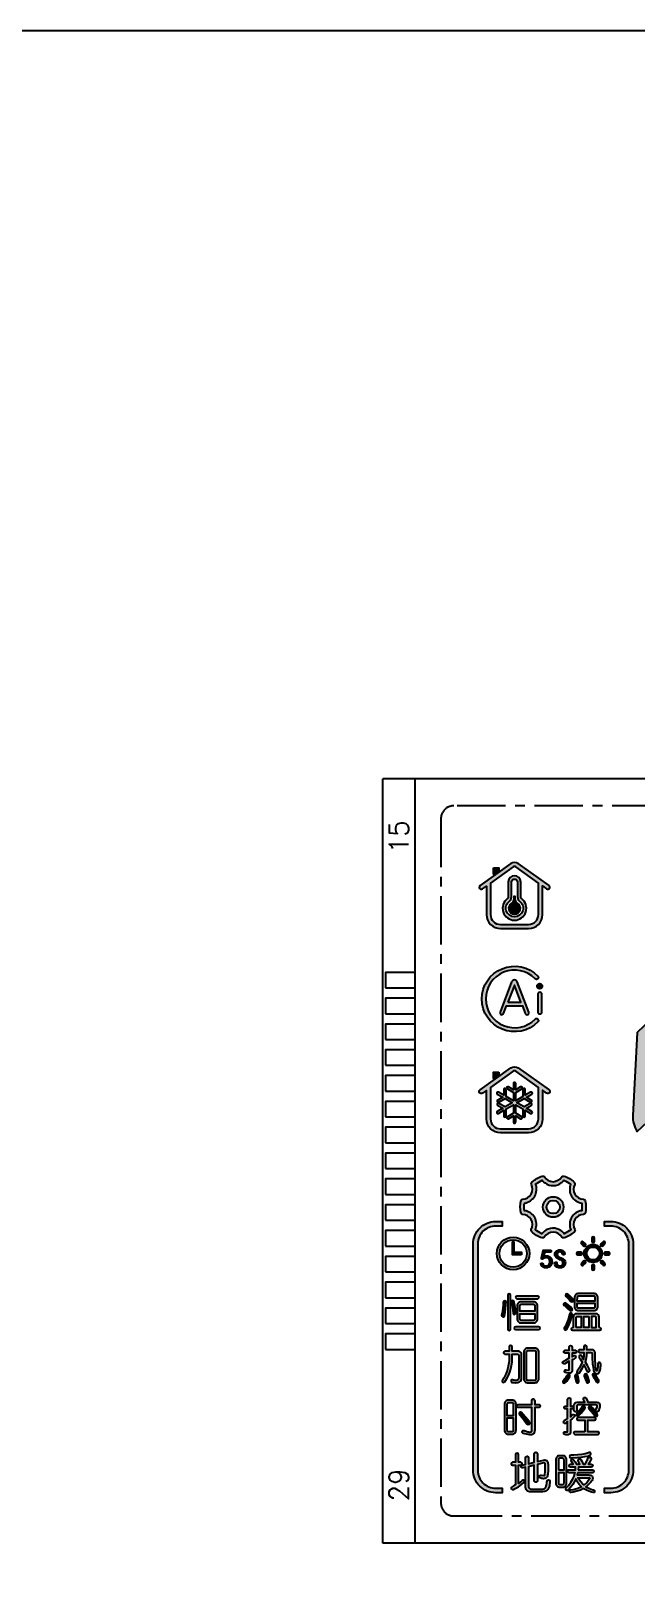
# Model space of a CAD drawing. Header units: millimetres. Extents: x -41 to 727, y -91 to 104.
# Drawn here: x 604.5 to 651.4, y -15.1 to 104 of the extents above; entities that cross this region are included whole.
import ezdxf
from ezdxf.enums import TextEntityAlignment as Align

# ---------------------------------------------------------------- set-up
doc = ezdxf.new("R2010")
doc.units = ezdxf.units.MM
doc.header["$LTSCALE"] = 3
doc.header["$MEASUREMENT"] = 0
doc.linetypes.add('CENTER', pattern=[2, 1.25, -0.25, 0.25, -0.25])
doc.layers.add('VA', color=5, linetype='Continuous')
doc.styles.add('ROMANS', font='romans.shx')

msp = doc.modelspace()

# ---------------------------------------------------------------- hatches: boundary and pattern name
h = msp.add_hatch(color=256)
h.dxf.hatch_style = 1
h.paths.add_polyline_path([(644.454, 37.5), (644.137, 37.726), (644.137, 35.505, -0.4142136), (643.058, 34.426), (640.874, 34.426, -0.4142136), (639.795, 35.505), (639.795, 37.721), (639.485, 37.5, -1), (639.3, 37.761), (641.679, 39.457, -0.320007), (642.26, 39.457), (644.639, 37.761, -1)])
h.paths.add_polyline_path([(640.115, 37.949), (641.865, 39.197, -0.320007), (642.074, 39.197), (643.817, 37.954), (643.817, 35.505, -0.4071099), (643.057, 34.746), (640.874, 34.746, -0.427121), (640.115, 35.505)])
h = msp.add_hatch(color=256)
h.dxf.hatch_style = 1
h.paths.add_polyline_path([(640.339, 39.121), (640.739, 39.121), (640.739, 38.919), (640.339, 38.635)])
h = msp.add_hatch(color=256)
h.dxf.hatch_style = 1
h.paths.add_polyline_path([(642.507, 36.747, -3.083722), (641.425, 36.747, 0.1781588), (641.476, 36.84), (641.476, 38.059, -0.9208959), (642.455, 38.059), (642.455, 36.84, 0.1781588)])
h.paths.add_polyline_path([(641.729, 38.047, -0.8883522), (642.203, 38.047), (642.203, 36.825, 0.2024993), (642.352, 36.547, -3.1438354), (641.579, 36.547, 0.2024993), (641.729, 36.825)])
h = msp.add_hatch(color=256)
h.dxf.hatch_style = 1
h.paths.add_polyline_path([(641.908, 36.722), (641.909, 36.9), (642.022, 36.9), (642.023, 36.722, 0.2044719), (642.199, 36.391, -3.6247888), (641.733, 36.391, 0.2044719)])
h = msp.add_hatch(color=256)
h.dxf.hatch_style = 1
h.paths.add_polyline_path([(643.559, 30.538, 2.4448988), (643.559, 27.412, -1), (643.775, 27.199, -2.4448988), (643.775, 30.751, -1)])
h = msp.add_hatch(color=256)
h.dxf.hatch_style = 1
h.paths.add_polyline_path([(642.18, 30.301), (643.073, 27.954, -1), (642.801, 27.851), (642.58, 28.432), (641.345, 28.432), (641.124, 27.851, -1), (640.851, 27.954), (641.744, 30.301, -0.6893743)])
h.paths.add_polyline_path([(641.962, 30.054), (642.463, 28.738), (641.461, 28.738)])
h = msp.add_hatch(color=256)
h.dxf.hatch_style = 1
h.paths.add_polyline_path([(643.913, 30.164, -1), (643.913, 29.763, -1)])
h = msp.add_hatch(color=256)
h.dxf.hatch_style = 1
h.paths.add_polyline_path([(644.085, 29.332), (644.085, 27.971, -1), (643.765, 27.971), (643.765, 29.332, -1)])
h = msp.add_hatch(color=256)
h.dxf.hatch_style = 1
h.paths.add_polyline_path([(653.351, 26.411), (653.025, 20.174), (651.473, 18.702, -0.1602696), (651.13, 19.962), (651.466, 26.382), (652.473, 27.337)])
h = msp.add_hatch(color=256)
h.dxf.hatch_style = 1
h.paths.add_polyline_path([(644.639, 21.936, -1), (644.454, 21.675), (644.137, 21.901), (644.137, 19.68, -0.4164658), (643.049, 18.601), (643.045, 18.601), (640.874, 18.601, -0.4142136), (639.795, 19.68), (639.795, 21.896), (639.485, 21.675, -1), (639.3, 21.936), (641.679, 23.632, -0.320007), (642.26, 23.632)])
h.paths.add_polyline_path([(643.817, 22.129), (643.817, 19.68, -0.4071099), (643.057, 18.921), (640.874, 18.921, -0.427121), (640.115, 19.68), (640.115, 22.124), (641.865, 23.372, -0.320007), (642.074, 23.372)])
h = msp.add_hatch(color=256)
h.dxf.hatch_style = 1
h.paths.add_polyline_path([(640.739, 23.296), (640.739, 23.094), (640.339, 22.81), (640.339, 23.296)])
h = msp.add_hatch(color=256)
h.dxf.hatch_style = 1
h.paths.add_polyline_path([(642.521, 22.013), (642.055, 21.731), (642.055, 21.089), (642.611, 21.41), (642.622, 21.953, -1.021645), (642.801, 21.949), (642.792, 21.514), (643.209, 21.755, -1.0304778), (643.298, 21.6), (642.881, 21.36), (643.264, 21.149, -1), (643.178, 20.993), (642.7, 21.255), (642.144, 20.934), (642.7, 20.613), (643.178, 20.876, -1), (643.264, 20.719), (642.881, 20.509), (643.298, 20.268, -1.0304778), (643.209, 20.113), (642.792, 20.354), (642.801, 19.917, -1), (642.622, 19.914), (642.611, 20.459), (642.055, 20.779), (642.055, 20.138), (642.521, 19.855, -1.0034444), (642.428, 19.703), (642.055, 19.929), (642.055, 19.447, -1.0304778), (641.876, 19.447), (641.876, 19.929), (641.503, 19.702, -1), (641.41, 19.855), (641.876, 20.138), (641.876, 20.779), (641.321, 20.459), (641.309, 19.914, -1), (641.13, 19.917), (641.139, 20.354), (640.722, 20.113, -1.0304778), (640.633, 20.268), (641.05, 20.509), (640.667, 20.719, -1), (640.753, 20.876), (641.231, 20.613), (641.787, 20.934), (641.231, 21.255), (640.753, 20.993, -1), (640.667, 21.149), (641.05, 21.36), (640.633, 21.6, -1.0304778), (640.722, 21.755), (641.139, 21.514), (641.13, 21.951, -1), (641.309, 21.955), (641.321, 21.41), (641.876, 21.089), (641.876, 21.731), (641.41, 22.013, -1), (641.503, 22.166), (641.876, 21.94), (641.876, 22.422, -1.0304778), (642.055, 22.422), (642.055, 21.94), (642.428, 22.166, -1)])
h = msp.add_hatch(color=256)
h.dxf.hatch_style = 1
h.paths.add_polyline_path([(644.272, 10.53, -0.3457854), (644.095, 10.469, -0.0917122), (643.299, 10.935, -0.3412081), (643.264, 11.117, 0.2559785), (643.262, 11.898, 0.2497022), (642.593, 12.29, -0.3441582), (642.453, 12.412, -0.0950853), (642.458, 13.331, -0.3458585), (642.594, 13.457, 0.254036), (643.262, 13.849, 0.2474067), (643.271, 14.616, -0.3368632), (643.309, 14.794, -0.0922432), (644.111, 15.256, -0.3359249), (644.285, 15.197, 0.2506374), (644.952, 14.824, 0.2462941), (645.619, 15.197, -0.3399459), (645.792, 15.256, -0.0920942), (646.594, 14.794, -0.3374552), (646.632, 14.616, 0.2518034), (646.641, 13.849, 0.2495198), (647.31, 13.457, -0.3435004), (647.446, 13.331, -0.0950277), (647.45, 12.412, -0.3415986), (647.31, 12.29, 0.2542398), (646.641, 11.898, 0.2513549), (646.639, 11.117, -0.3437599), (646.605, 10.935, -0.0918778), (645.808, 10.469, -0.343192), (645.632, 10.53, 0.2570346), (644.952, 10.923, 0.2523694)])
h.paths.add_polyline_path([(644.278, 10.985, 0.054158), (644.09, 10.797, -0.0657823), (643.586, 11.093, 0.2290784), (643.526, 12.05, 0.226032), (642.735, 12.579, -0.0691108), (642.739, 13.168, 0.226109), (643.526, 13.697, 0.2232294), (643.594, 14.633, -0.0669019), (644.107, 14.929, 0.0632205), (644.33, 14.722, 0.3371969), (645.61, 14.75, 0.052891), (645.796, 14.929, -0.0668275), (646.31, 14.633, 0.2234728), (646.378, 13.697, 0.224507), (647.165, 13.168, -0.0704559), (647.169, 12.579, 0.226964), (646.378, 12.05, 0.2267196), (646.318, 11.093, -0.065935), (645.813, 10.797, 0.0724012), (645.559, 11.034, 0.3374847)])
h = msp.add_hatch(color=256)
h.dxf.hatch_style = 1
h.paths.add_polyline_path([(644.963, 13.659, -1), (644.963, 12.063, -1)])
h.paths.add_polyline_path([(644.963, 13.374, -1), (644.963, 12.348, -1)])
h = msp.add_hatch(color=256)
h.dxf.hatch_style = 1
h.paths.add_polyline_path([(639.115, 9.997), (639.115, -7.525, 0.4142136), (640.505, -8.915), (641.005, -8.915), (641.005, -9.265), (640.505, -9.265, -0.4142136), (638.765, -7.525), (638.765, 9.997, -0.4142136), (640.505, 11.737), (641.005, 11.737), (641.005, 11.387), (640.505, 11.387, 0.4142136)])
h = msp.add_hatch(color=256)
h.dxf.hatch_style = 1
h.paths.add_polyline_path([(651.161, -7.525, -0.4142136), (649.421, -9.265), (648.921, -9.265), (648.921, -8.915), (649.421, -8.915, 0.4142136), (650.811, -7.525), (650.811, 9.997, 0.4142136), (649.421, 11.387), (648.921, 11.387), (648.921, 11.737), (649.421, 11.737, -0.4142136), (651.161, 9.997)])
h = msp.add_hatch(color=256)
h.dxf.hatch_style = 1
h.paths.add_polyline_path([(641.86, 10.524, -1), (641.86, 8.005, -1)])
h.paths.add_polyline_path([(641.86, 10.324, -1), (641.86, 8.205, -1)])
h = msp.add_hatch(color=256)
h.dxf.hatch_style = 1
h.paths.add_polyline_path([(642.498, 9.155), (641.799, 9.155), (641.799, 10.17), (641.91, 10.17), (641.91, 9.366), (642.498, 9.366)])
h = msp.add_hatch(color=256)
h.dxf.hatch_style = 1
h.paths.add_polyline_path([(645.613, 8.159, -0.1032453), (645.364, 8.154, -0.3502554), (645.055, 8.501, -0.9988098), (645.239, 8.515, 0.2794686), (645.369, 8.32, 0.1966459), (645.591, 8.315, 0.4990964), (645.675, 8.656, 0.1068332), (645.568, 8.74, 0.0300165), (645.404, 8.817, -0.0343594), (645.281, 8.877), (645.243, 8.902, -0.5405564), (645.229, 9.46, -0.1694706), (645.46, 9.544), (645.506, 9.544), (645.551, 9.541, -0.2541333), (645.81, 9.379, -0.0630584), (645.856, 9.263, -1), (645.681, 9.222, 0.3592108), (645.48, 9.384), (645.457, 9.384, 0.1507211), (645.33, 9.34, 0.4281371), (645.333, 9.055, 0.0710582), (645.408, 9.004, 0.0222418), (645.574, 8.929, -0.0294708), (645.697, 8.868), (645.735, 8.844, -0.1554037), (645.892, 8.65, -0.1450225), (645.896, 8.425, -0.2906807)])
h = msp.add_hatch(color=256)
h.dxf.hatch_style = 1
h.paths.add_polyline_path([(647.282, 10.176), (647.449, 10.009, -1), (647.308, 9.868), (647.141, 10.035, -1)])
h = msp.add_hatch(color=256)
h.dxf.hatch_style = 1
h.paths.add_polyline_path([(648.051, 9.961, -1), (648.051, 8.571, -1)])
h.paths.add_polyline_path([(648.051, 9.761, -1), (648.051, 8.77, -1)])
h = msp.add_hatch(color=256)
h.dxf.hatch_style = 1
h.paths.add_polyline_path([(648.151, 10.217, -1), (647.952, 10.217), (647.952, 10.454, -1), (648.151, 10.454)])
h = msp.add_hatch(color=256)
h.dxf.hatch_style = 1
h.paths.add_polyline_path([(648.962, 10.035), (648.795, 9.868, -1), (648.653, 10.009), (648.821, 10.176, -1)])
h = msp.add_hatch(color=256)
h.dxf.hatch_style = 1
h.paths.add_polyline_path([(644.51, 8.928), (644.467, 8.938), (644.422, 8.94), (644.374, 8.936), (644.334, 8.928), (644.289, 8.914), (644.249, 8.894), (644.212, 8.867), (644.189, 8.846, -0.7582472), (644.052, 8.92), (644.174, 9.483, -0.3530577), (644.22, 9.521), (644.742, 9.521, -1), (644.742, 9.376), (644.302, 9.376), (644.292, 9.32), (644.281, 9.267), (644.27, 9.217), (644.259, 9.171), (644.249, 9.127), (644.238, 9.086), (644.227, 9.049), (644.222, 9.032), (644.27, 9.053), (644.316, 9.068), (644.361, 9.079), (644.405, 9.086), (644.446, 9.088), (644.493, 9.083), (644.539, 9.074), (644.585, 9.062), (644.629, 9.047), (644.646, 9.04), (644.691, 9.015), (644.729, 8.987), (644.762, 8.956), (644.789, 8.922), (644.79, 8.92), (644.811, 8.875), (644.831, 8.831), (644.847, 8.788), (644.854, 8.768), (644.862, 8.723), (644.867, 8.676), (644.869, 8.628), (644.87, 8.6), (644.864, 8.554), (644.855, 8.508), (644.843, 8.462), (644.83, 8.424), (644.811, 8.377), (644.789, 8.336), (644.761, 8.3), (644.734, 8.272), (644.699, 8.241), (644.661, 8.214), (644.62, 8.192), (644.582, 8.176), (644.54, 8.161), (644.496, 8.15), (644.45, 8.144), (644.401, 8.143), (644.366, 8.144), (644.321, 8.149), (644.277, 8.161), (644.234, 8.176), (644.192, 8.198), (644.152, 8.225), (644.142, 8.232), (644.111, 8.257), (644.083, 8.288), (644.058, 8.323), (644.037, 8.362), (644.018, 8.407), (644.011, 8.428, -0.9731098), (644.154, 8.478), (644.171, 8.44), (644.194, 8.398), (644.22, 8.364), (644.249, 8.337), (644.281, 8.318), (644.317, 8.306), (644.326, 8.304), (644.378, 8.297), (644.427, 8.297), (644.472, 8.304), (644.513, 8.316), (644.55, 8.336), (644.55, 8.336), (644.588, 8.363), (644.621, 8.395), (644.648, 8.432), (644.67, 8.472), (644.684, 8.513), (644.694, 8.558), (644.7, 8.606), (644.702, 8.656), (644.696, 8.706), (644.684, 8.752), (644.667, 8.795), (644.646, 8.832), (644.613, 8.868), (644.577, 8.897), (644.537, 8.918)])
h = msp.add_hatch(color=256)
h.dxf.hatch_style = 1
h.paths.add_polyline_path([(646.863, 9.366), (647.1, 9.366, -1), (647.1, 9.166), (646.863, 9.166, -1)])
h = msp.add_hatch(color=256)
h.dxf.hatch_style = 1
h.paths.add_polyline_path([(647.141, 8.496), (647.308, 8.664, -1), (647.449, 8.523), (647.282, 8.355, -1)])
h = msp.add_hatch(color=256)
h.dxf.hatch_style = 1
h.paths.add_polyline_path([(647.952, 8.077), (647.952, 8.315, -1), (648.151, 8.315), (648.151, 8.077, -1)])
h = msp.add_hatch(color=256)
h.dxf.hatch_style = 1
h.paths.add_polyline_path([(648.821, 8.355), (648.653, 8.523, -1), (648.795, 8.664), (648.962, 8.496, -1)])
h = msp.add_hatch(color=256)
h.dxf.hatch_style = 1
h.paths.add_polyline_path([(649.24, 9.166), (649.003, 9.166, -1), (649.003, 9.366), (649.24, 9.366, -1)])
h = msp.add_hatch(color=256)
h.dxf.hatch_style = 1
h.paths.add_polyline_path([(641.437, 3.393), (641.437, 6.027, -1), (641.663, 6.027), (641.663, 3.393, -1)])
h = msp.add_hatch(color=256)
h.dxf.hatch_style = 1
h.paths.add_polyline_path([(643.763, 5.763), (642.152, 5.763, -1), (642.152, 5.963), (643.763, 5.963, -1)])
h = msp.add_hatch(color=256)
h.dxf.hatch_style = 1
h.paths.add_polyline_path([(646.101, 6.114), (646.252, 5.988), (646.453, 5.788), (646.506, 5.712, -0.9591556), (646.313, 5.566), (646.202, 5.7), (646.002, 5.901), (645.954, 5.944, -0.9811405)])
h = msp.add_hatch(color=256)
h.dxf.hatch_style = 1
h.paths.add_polyline_path([(648.121, 6.152, -0.4142136), (648.421, 5.852), (648.421, 5.149, -0.4142136), (648.12, 4.847), (646.904, 4.847, -0.4142136), (646.603, 5.149), (646.604, 5.852, -0.4142136), (646.904, 6.152)])
h.paths.add_polyline_path([(648.221, 5.6), (646.803, 5.6), (646.804, 5.851), (646.804, 5.852, -0.4142136), (646.904, 5.952), (648.121, 5.952, -0.4142136), (648.221, 5.852)])
h.paths.add_polyline_path([(646.803, 5.387), (648.221, 5.387), (648.221, 5.149, -0.4142136), (648.12, 5.047), (646.904, 5.047, -0.413961), (646.803, 5.149)])
h = msp.add_hatch(color=256)
h.dxf.hatch_style = 1
h.paths.add_polyline_path([(641.274, 4.998), (641.237, 4.722), (641.187, 4.446), (641.183, 4.431, -0.9976985), (640.969, 4.478), (641.011, 4.672), (641.086, 5.224), (641.099, 5.506, -1), (641.309, 5.497), (641.299, 5.286)])
h = msp.add_hatch(color=256)
h.dxf.hatch_style = 1
h.paths.add_polyline_path([(641.977, 5.362), (642.027, 5.086), (642.064, 4.797), (642.072, 4.66, -0.9879077), (641.855, 4.645), (641.839, 4.847), (641.801, 5.123), (641.751, 5.399), (641.733, 5.483, -1.0068724), (641.944, 5.526)])
h = msp.add_hatch(color=256)
h.dxf.hatch_style = 1
h.paths.add_polyline_path([(643.441, 5.525, -0.4142136), (643.741, 5.225), (643.741, 4.182, -0.4142136), (643.44, 3.881), (642.474, 3.881, -0.4142136), (642.173, 4.182), (642.174, 5.225, -0.4142136), (642.474, 5.525)])
h.paths.add_polyline_path([(643.541, 4.182, -0.4142136), (643.441, 4.082), (642.474, 4.082, -0.4142136), (642.374, 4.182), (642.374, 4.584), (643.541, 4.584)])
h.paths.add_polyline_path([(642.374, 5.225, -0.4142136), (642.474, 5.325), (643.441, 5.325, -0.4142136), (643.541, 5.225), (643.541, 4.797), (642.374, 4.797)])
h = msp.add_hatch(color=256)
h.dxf.hatch_style = 1
h.paths.add_polyline_path([(645.95, 5.418), (646.089, 5.311), (646.303, 5.123), (646.414, 5.003, -0.9816592), (646.246, 4.841), (646.102, 4.985), (645.889, 5.173), (645.808, 5.242, -0.9755951)])
h = msp.add_hatch(color=256)
h.dxf.hatch_style = 1
h.paths.add_polyline_path([(643.832, 3.38), (642.058, 3.38, -1), (642.058, 3.594), (643.832, 3.594, -1)])
h = msp.add_hatch(color=256)
h.dxf.hatch_style = 1
h.paths.add_polyline_path([(646.303, 4.032), (646.202, 3.769), (646.089, 3.531), (646.005, 3.38, -1), (645.819, 3.483), (645.901, 3.631), (646.014, 3.882), (646.114, 4.145), (646.19, 4.434), (646.219, 4.56, -1.0022296), (646.438, 4.508), (646.39, 4.308)])
h = msp.add_hatch(color=256)
h.dxf.hatch_style = 1
h.paths.add_polyline_path([(648.572, 3.518, -1), (648.572, 3.318), (646.453, 3.318, -1), (646.453, 3.518), (646.516, 3.518), (646.516, 4.347, -0.4142136), (646.766, 4.597), (648.272, 4.597, -0.4142136), (648.522, 4.347), (648.522, 3.518)])
h.paths.add_polyline_path([(648.296, 3.518), (647.92, 3.518), (647.92, 4.384), (648.196, 4.384, -0.4142136), (648.296, 4.284)])
h.paths.add_polyline_path([(646.729, 3.518), (646.729, 4.284, -0.4142136), (646.829, 4.384), (647.118, 4.384), (647.118, 3.518)])
h.paths.add_polyline_path([(647.707, 4.384), (647.707, 3.518), (647.331, 3.518), (647.331, 4.384)])
h = msp.add_hatch(color=256)
h.dxf.hatch_style = 1
h.paths.add_polyline_path([(642.31, -0.689), (642.27, -0.706), (642.228, -0.72), (642.187, -0.73, -0.0513451), (642.024, -0.746, -0.0198561), (641.79, -0.728, -1.0827131), (641.822, -0.522, 0.1023591), (642.063, -0.57, 0.2063149), (642.258, -0.485), (642.27, -0.468, 0.0944101), (642.289, -0.369), (642.289, 1.37, 0.4275857), (642.188, 1.474), (641.774, 1.474), (641.774, 0.872), (641.737, 0.596), (641.687, 0.333), (641.599, 0.069), (641.499, -0.181), (641.373, -0.432), (641.219, -0.669, -1), (641.034, -0.55), (641.135, -0.382), (641.273, -0.131), (641.373, 0.132), (641.461, 0.383), (641.511, 0.659), (641.549, 0.922), (641.549, 1.474), (641.222, 1.474, -1), (641.225, 1.687), (641.549, 1.687), (641.549, 2.021, -1), (641.774, 2.021), (641.774, 1.687), (642.264, 1.687, -0.4142136), (642.514, 1.437), (642.514, -0.395, -0.3072828), (642.35, -0.67)])
h = msp.add_hatch(color=256)
h.dxf.hatch_style = 1
h.paths.add_polyline_path([(643.543, 1.925, -0.4142136), (643.843, 1.625), (643.843, -0.444, -0.4142136), (643.542, -0.746), (642.978, -0.746, -0.4142136), (642.676, -0.444), (642.678, 1.625, -0.4142136), (642.978, 1.925)])
h.paths.add_polyline_path([(643.543, 1.725, -0.4142136), (643.643, 1.625), (643.643, -0.444, -0.4142136), (643.542, -0.546), (642.978, -0.546, -0.413961), (642.876, -0.444), (642.878, 1.625), (642.878, 1.625, -0.4142136), (642.978, 1.725)])
h = msp.add_hatch(color=256)
h.dxf.hatch_style = 1
h.paths.add_polyline_path([(646.421, 2.018), (646.421, 1.762), (646.664, 1.762, -1), (646.666, 1.549), (646.421, 1.549), (646.421, 1.261), (646.544, 1.343, -1), (646.66, 1.167), (646.496, 1.06), (646.421, 1.022), (646.421, 0.17, -0.2603118), (646.358, 0.045, -0.1721294), (646.169, -0.002), (646.131, 0.002, -0.0316647), (645.911, 0.049, -1), (645.959, 0.263), (646.183, 0.22), (646.195, 0.245), (646.195, 0.935), (645.932, 0.759), (645.85, 0.721, -1), (645.754, 0.921), (645.882, 0.985), (646.17, 1.148), (646.195, 1.16), (646.195, 1.549), (645.883, 1.549, -1), (645.882, 1.762), (646.195, 1.762), (646.195, 2.019, -1)])
h = msp.add_hatch(color=256)
h.dxf.hatch_style = 1
h.paths.add_polyline_path([(648.634, 0.467, -0.1311233), (648.497, -0.001, -0.0770936), (648.457, -0.036, -0.2021308), (648.257, -0.058, -0.1662938), (648.151, 0.044, -0.0404786), (648.115, 0.118, -0.0362482), (648.07, 0.274, -0.041154), (647.976, 1.486), (647.976, 1.502, 0.4108192), (647.874, 1.599), (647.562, 1.599), (647.562, 1.373), (647.512, 1.085), (647.462, 0.847), (647.612, 0.584), (647.738, 0.333), (647.775, 0.252, -1), (647.569, 0.16), (647.487, 0.333), (647.362, 0.584), (647.349, 0.634), (647.236, 0.395), (647.073, 0.157), (646.985, 0.032, -1), (646.808, 0.157), (646.96, 0.37), (647.111, 0.621), (647.199, 0.834), (647.211, 0.847), (647.048, 1.11), (646.982, 1.218, -1.0247086), (647.17, 1.328), (647.249, 1.185), (647.311, 1.06), (647.336, 1.386), (647.336, 1.599), (647.024, 1.599, -0.4161408), (646.917, 1.706, -0.4242342), (647.027, 1.812), (647.336, 1.812), (647.336, 2.038, -1), (647.562, 2.038), (647.562, 1.812), (647.952, 1.812, -0.4142136), (648.202, 1.562), (648.202, 1.536, 0.0230734), (648.248, 0.458, 0.1039323), (648.326, 0.171), (648.331, 0.167), (648.337, 0.166), (648.342, 0.169, 0.1088363), (648.371, 0.233, 0.0727555), (648.415, 0.707, -1.0327436), (648.647, 0.699, -0.0138555)])
h = msp.add_hatch(color=256)
h.dxf.hatch_style = 1
h.paths.add_polyline_path([(646.244, -0.273), (646.183, -0.382), (646.02, -0.62), (645.921, -0.741, -0.9735916), (645.74, -0.602), (645.882, -0.407), (646.02, -0.194), (646.041, -0.157, -0.9966274)])
h = msp.add_hatch(color=256)
h.dxf.hatch_style = 1
h.paths.add_polyline_path([(646.868, -0.188), (646.91, -0.382), (646.954, -0.625, -1.0073796), (646.729, -0.664), (646.697, -0.47), (646.642, -0.24, -1.00989)])
h = msp.add_hatch(color=256)
h.dxf.hatch_style = 1
h.paths.add_polyline_path([(647.462, -0.495), (647.362, -0.233, -1), (647.592, -0.146), (647.662, -0.332), (647.75, -0.595), (647.757, -0.621, -0.9560987), (647.529, -0.689)])
h = msp.add_hatch(color=256)
h.dxf.hatch_style = 1
h.paths.add_polyline_path([(648.21, -0.1), (648.314, -0.257), (648.452, -0.507), (648.489, -0.581, -0.9849667), (648.288, -0.686), (648.151, -0.432), (648.026, -0.219, -0.9862185)])
h = msp.add_hatch(color=256)
h.dxf.hatch_style = 1
h.paths.add_polyline_path([(641.183, -2.404, -0.4142136), (641.483, -2.104), (641.785, -2.104, -0.4142136), (642.085, -2.404), (642.085, -4.423, -0.4142136), (641.784, -4.725), (641.483, -4.725, -0.4142136), (641.182, -4.423)])
h.paths.add_polyline_path([(641.885, -3.283), (641.382, -3.283), (641.383, -2.404), (641.383, -2.404, -0.4142136), (641.483, -2.304), (641.785, -2.304, -0.4142136), (641.885, -2.404)])
h.paths.add_polyline_path([(641.382, -3.496), (641.885, -3.496), (641.885, -4.423, -0.4142136), (641.784, -4.525), (641.483, -4.525, -0.413961), (641.382, -4.423)])
h = msp.add_hatch(color=256)
h.dxf.hatch_style = 1
h.paths.add_polyline_path([(643.527, -4.348, -0.0950778), (643.495, -4.606, -0.3245379), (643.282, -4.77), (643.257, -4.773), (643.207, -4.775), (643.157, -4.774, -0.062587), (642.65, -4.674), (642.633, -4.668, -1), (642.712, -4.441, 0.013258), (643.001, -4.54), (643.045, -4.552, 0.2081197), (643.274, -4.531, 0.1211805), (643.295, -4.506, 0.068005), (643.302, -4.475), (643.302, -4.474), (643.302, -2.656), (642.242, -2.656, -1), (642.242, -2.443), (643.302, -2.443), (643.302, -2.117, -1), (643.527, -2.117), (643.527, -2.443), (643.841, -2.443, -1), (643.841, -2.656), (643.527, -2.656)])
h = msp.add_hatch(color=256)
h.dxf.hatch_style = 1
h.paths.add_polyline_path([(646.305, -4.479, -0.0476467), (646.302, -4.598, -0.3487714), (646.116, -4.775), (646.078, -4.779), (646.04, -4.78), (646.002, -4.778, -0.0182735), (645.868, -4.759, -1), (645.898, -4.541), (646.025, -4.554, 0.443545), (646.08, -4.504), (646.08, -3.757), (645.955, -3.873, -1.0928724), (645.816, -3.704), (646.08, -3.518), (646.08, -2.779), (645.917, -2.779, -0.4142136), (645.804, -2.666, -0.422888), (645.92, -2.553), (646.08, -2.553), (646.08, -2.032, -1), (646.305, -2.032), (646.305, -2.553), (646.418, -2.553, -1), (646.418, -2.779), (646.305, -2.779), (646.305, -3.381), (646.441, -3.235, -1.0473992), (646.592, -3.391), (646.431, -3.544), (646.305, -3.656)])
h = msp.add_hatch(color=256)
h.dxf.hatch_style = 1
h.paths.add_polyline_path([(648.275, -2.465), (646.896, -2.465, 0.4175589), (646.794, -2.565), (646.794, -2.884, -1), (646.569, -2.885), (646.569, -2.505, -0.4186657), (646.82, -2.252), (647.409, -2.252), (647.314, -2.053, -0.4208355), (647.368, -1.897, -0.4139141), (647.521, -1.952), (647.622, -2.164), (647.66, -2.252), (648.312, -2.252), (648.37, -2.262), (648.397, -2.267, -0.3489535), (648.575, -2.463, -0.0820449), (648.574, -2.591, -0.0164472), (648.55, -2.703), (648.46, -2.937, -1.0783242), (648.253, -2.843), (648.365, -2.608, 0.5535302)])
h = msp.add_hatch(color=256)
h.dxf.hatch_style = 1
h.paths.add_polyline_path([(642.346, -3.221, -0.9990553), (642.514, -3.064), (642.637, -3.195), (642.825, -3.408), (643.001, -3.621), (643.129, -3.798, -0.9952405), (642.932, -3.942), (642.825, -3.797), (642.65, -3.571), (642.474, -3.358)])
h = msp.add_hatch(color=256)
h.dxf.hatch_style = 1
h.paths.add_polyline_path([(647.409, -3.656), (646.901, -3.656, -1), (646.901, -3.443), (648.161, -3.443, -1), (648.161, -3.656), (647.647, -3.656), (647.647, -4.547), (648.431, -4.547, -1), (648.431, -4.747), (646.644, -4.747, -1), (646.644, -4.547), (647.409, -4.547)])
h = msp.add_hatch(color=256)
h.dxf.hatch_style = 1
h.paths.add_polyline_path([(647.403, -2.742), (647.309, -2.866), (647.133, -3.092), (646.953, -3.284, -1.001638), (646.784, -3.124), (646.945, -2.954), (647.12, -2.741), (647.205, -2.605, -1.0482699)])
h = msp.add_hatch(color=256)
h.dxf.hatch_style = 1
h.paths.add_polyline_path([(648.036, -2.729), (648.211, -2.954), (648.236, -2.992), (648.369, -3.184, -0.9837628), (648.179, -3.319), (648.048, -3.142), (647.873, -2.917), (647.729, -2.741, -0.9851579), (647.911, -2.586)])
h = msp.add_hatch(color=256)
h.dxf.hatch_style = 1
h.paths.add_polyline_path([(642.46, -7.125), (642.278, -7.125), (642.278, -8.554), (642.504, -8.366), (642.548, -8.322, -1.0569177), (642.695, -8.486), (642.516, -8.629), (642.278, -8.805), (642.027, -8.943), (641.879, -9.017, -1), (641.772, -8.801), (641.94, -8.717), (642.04, -8.654), (642.04, -7.125), (641.807, -7.125, -1), (641.807, -6.911), (642.04, -6.911), (642.04, -6.316, -1), (642.278, -6.316), (642.278, -6.911), (642.46, -6.911, -1)])
h = msp.add_hatch(color=256)
h.dxf.hatch_style = 1
h.paths.add_polyline_path([(644.605, -8.904, -0.3296539), (644.167, -9.194), (644.096, -9.194), (643.256, -9.194, -0.0338219), (643.119, -9.192, -0.2911229), (642.87, -9.015, -0.0614391), (642.835, -8.912), (642.828, -8.869, -0.013422), (642.817, -8.755), (642.817, -7.288), (642.605, -7.341, -0.2703005), (642.501, -7.311, -0.5867113), (642.557, -7.132), (642.817, -7.074), (642.817, -6.558, -1), (643.056, -6.558), (643.056, -7.037), (643.494, -6.911), (643.494, -6.234, -1), (643.733, -6.234), (643.733, -6.849), (644.222, -6.736, -0.0730187), (644.392, -6.733, -0.2873163), (644.521, -6.85), (644.529, -6.872), (644.535, -6.894), (644.546, -6.939, -0.0346666), (644.564, -7.071), (644.566, -7.113), (644.567, -7.197), (644.567, -7.281), (644.566, -7.449, -0.0330303), (644.544, -7.841, -0.0679998), (644.508, -7.992, -0.2202538), (644.348, -8.155, -0.1794836), (644.051, -8.154), (643.997, -8.139, -0.2724484), (643.898, -8.059, -0.5957739), (644.042, -7.894), (644.239, -7.933, 0.459459), (644.323, -7.868), (644.335, -7.614), (644.337, -7.316), (644.333, -7.028, 0.4875792), (644.247, -6.959), (643.733, -7.074), (643.733, -8.342, -1), (643.494, -8.339), (643.494, -7.125), (643.056, -7.263), (643.056, -8.755, 0.0397256), (643.061, -8.824, 0.3832566), (643.269, -8.993), (644.046, -8.993, 0.0284911), (644.158, -8.986, 0.2719967), (644.387, -8.813), (644.407, -8.773), (644.424, -8.733, 0.0922012), (644.481, -8.365, -1), (644.704, -8.379, -0.0079274), (644.696, -8.53, -0.0916943)])
h = msp.add_hatch(color=256)
h.dxf.hatch_style = 1
h.paths.add_polyline_path([(645.47, -6.397), (645.698, -6.397, -0.4142136), (645.998, -6.697), (645.998, -8.541, -0.4142136), (645.697, -8.842), (645.47, -8.842, -0.4142136), (645.169, -8.541), (645.17, -6.697, -0.4142136)])
h.paths.add_polyline_path([(645.37, -7.714), (645.798, -7.714), (645.798, -8.541, -0.4142136), (645.697, -8.642), (645.47, -8.642, -0.413961), (645.369, -8.541)])
h.paths.add_polyline_path([(645.37, -7.4), (645.37, -6.698), (645.37, -6.697, -0.4142136), (645.47, -6.597), (645.698, -6.597, -0.4142136), (645.798, -6.697), (645.798, -7.488), (645.37, -7.488)])
h = msp.add_hatch(color=256)
h.dxf.hatch_style = 1
h.paths.add_polyline_path([(646.901, -7.488), (648.011, -7.488, -1), (648.012, -7.714), (646.863, -7.714), (646.813, -7.889), (647.716, -7.889), (647.778, -7.895), (647.821, -7.901), (647.842, -7.905, -0.2735309), (648.009, -8.031, -0.1945395), (648.011, -8.235, -0.0870704), (647.834, -8.507, -0.063495), (647.49, -8.805), (647.766, -8.93), (648.029, -9.031), (648.094, -9.047, -1), (648.045, -9.25), (647.841, -9.206), (647.578, -9.093), (647.327, -8.955), (647.315, -8.943), (647.064, -9.068), (646.788, -9.156), (646.499, -9.219), (646.356, -9.241, -0.5982003), (646.235, -9.096, -0.2698323), (646.32, -9.03), (646.499, -9.005), (646.788, -8.943), (647.061, -8.843), (647.164, -8.805), (646.976, -8.617), (646.8, -8.366), (646.713, -8.19), (646.612, -8.404), (646.474, -8.629), (646.286, -8.88), (646.138, -9.046, -0.5988598), (645.937, -9.013), (645.931, -8.989, -0.2148758), (645.961, -8.898), (646.136, -8.705), (646.324, -8.454), (646.474, -8.203), (646.575, -7.977), (646.637, -7.739), (646.65, -7.714), (646.177, -7.714, -0.4237882), (646.061, -7.601, -0.4142136), (646.173, -7.488), (646.675, -7.488), (646.688, -7.288), (646.305, -7.288, -1), (646.305, -7.062), (646.512, -7.062), (646.366, -6.853, -1), (646.545, -6.721), (646.65, -6.861), (646.763, -7.062), (647.026, -7.062), (646.893, -6.807, -0.4037231), (646.936, -6.654, -0.400834), (647.091, -6.691), (647.177, -6.824), (647.277, -7.062), (647.427, -7.062), (647.565, -6.824), (647.678, -6.575, -1.0105012), (647.897, -6.677, -0.0384337), (647.695, -7.062), (647.911, -7.062, -1), (647.91, -7.288), (646.926, -7.288)])
h.paths.add_polyline_path([(647.064, -8.391), (646.863, -8.115), (647.741, -8.115, -0.6228288), (647.781, -8.196), (647.553, -8.491), (647.327, -8.654), (647.252, -8.592)])
h = msp.add_hatch(color=256)
h.dxf.hatch_style = 1
h.paths.add_polyline_path([(646.813, -6.548), (646.487, -6.56), (646.342, -6.56, -1), (646.342, -6.347), (646.562, -6.347), (646.863, -6.335), (647.152, -6.297), (647.44, -6.247), (647.703, -6.172), (647.737, -6.159, -1.0136023), (647.811, -6.37), (647.653, -6.422), (647.402, -6.473), (647.126, -6.51)])

# ---------------------------------------------------------------- linework, layer by layer
for p, q in [((631.765, -13.165), (631.765, 46.035)), ((706.765, 46.035), (631.765, 46.035)), ((634.265, -13.165), (634.265, 46.035)), ((706.765, -13.165), (631.765, -13.165))]:
    msp.add_line(p, q)
msp.add_lwpolyline([(441.695, -91.038), (726.785, -91.038), (726.785, 103.962), (441.637, 103.962), (441.637, -91.096)])
for points in [[(644.639, 37.761), (642.26, 39.457, 0.320007), (641.679, 39.457), (639.3, 37.761, 1), (639.485, 37.5), (639.795, 37.721), (639.795, 35.505, 0.4142136), (640.874, 34.426), (643.058, 34.426, 0.4142136), (644.137, 35.505), (644.137, 37.726), (644.454, 37.5, 1)], [(640.115, 35.505, 0.427121), (640.874, 34.746), (643.057, 34.746, 0.4071099), (643.817, 35.505), (643.817, 37.954), (642.074, 39.197, 0.320007), (641.865, 39.197), (640.115, 37.949)], [(642.455, 36.84), (642.455, 38.059, 0.9208959), (641.476, 38.059), (641.476, 36.84, -0.1781588), (641.425, 36.747, 3.083722), (642.507, 36.747, -0.1781588)], [(641.729, 38.047, -0.8883522), (642.203, 38.047), (642.203, 36.825, 0.2024993), (642.352, 36.547, -3.1438354), (641.579, 36.547, 0.2024993), (641.729, 36.825)], [(641.733, 36.391, 3.6247888), (642.199, 36.391, -0.2044719), (642.023, 36.722), (642.022, 36.9), (641.909, 36.9), (641.908, 36.722, -0.2044719)], [(643.559, 30.538, 2.4448988), (643.559, 27.412, -1), (643.775, 27.199, -2.4448988), (643.775, 30.751, -1)], [(641.744, 30.301), (640.851, 27.954, 1), (641.124, 27.851), (641.345, 28.432), (642.58, 28.432), (642.801, 27.851, 1), (643.073, 27.954), (642.18, 30.301, 0.6893743)], [(643.765, 29.332), (643.765, 27.971, 1), (644.085, 27.971), (644.085, 29.332, 1)], [(652.473, 27.337), (651.466, 26.382), (651.13, 19.962, 0.1602696), (651.473, 18.702), (653.025, 20.174), (653.351, 26.411)], [(644.639, 21.936, -1), (644.454, 21.675), (644.137, 21.901), (644.137, 19.68, -0.4164658), (643.049, 18.601), (643.045, 18.601), (640.874, 18.601, -0.4142136), (639.795, 19.68), (639.795, 21.896), (639.485, 21.675, -1), (639.3, 21.936), (641.679, 23.632, -0.320007), (642.26, 23.632)], [(642.074, 23.372, 0.320007), (641.865, 23.372), (640.115, 22.124), (640.115, 19.68, 0.427121), (640.874, 18.921), (643.057, 18.921, 0.4071099), (643.817, 19.68), (643.817, 22.129)], [(642.428, 22.166), (642.055, 21.94), (642.055, 22.422, 1.0304778), (641.876, 22.422), (641.876, 21.94), (641.503, 22.166, 1), (641.41, 22.013), (641.876, 21.731), (641.876, 21.089), (641.321, 21.41), (641.309, 21.955, 1), (641.13, 21.951), (641.139, 21.514), (640.722, 21.755, 1.0304778), (640.633, 21.6), (641.05, 21.36), (640.667, 21.149, 1), (640.753, 20.993), (641.231, 21.255), (641.787, 20.934), (641.231, 20.613), (640.753, 20.876, 1), (640.667, 20.719), (641.05, 20.509), (640.633, 20.268, 1.0304778), (640.722, 20.113), (641.139, 20.354), (641.13, 19.917, 1), (641.309, 19.914), (641.321, 20.459), (641.876, 20.779), (641.876, 20.138), (641.41, 19.855, 1), (641.503, 19.702), (641.876, 19.929), (641.876, 19.447, 1.0304778), (642.055, 19.447), (642.055, 19.929), (642.428, 19.703, 1.0034444), (642.521, 19.855), (642.055, 20.138), (642.055, 20.779), (642.611, 20.459), (642.622, 19.914, 1), (642.801, 19.917), (642.792, 20.354), (643.209, 20.113, 1.0304778), (643.298, 20.268), (642.881, 20.509), (643.264, 20.719, 1), (643.178, 20.876), (642.7, 20.613), (642.144, 20.934), (642.7, 21.255), (643.178, 20.993, 1), (643.264, 21.149), (642.881, 21.36), (643.298, 21.6, 1.0304778), (643.209, 21.755), (642.792, 21.514), (642.801, 21.949, 1.021645), (642.622, 21.953), (642.611, 21.41), (642.055, 21.089), (642.055, 21.731), (642.521, 22.013, 1)], [(644.272, 10.53, -0.3457854), (644.095, 10.469, -0.0917122), (643.299, 10.935, -0.3412081), (643.264, 11.117, 0.2559785), (643.262, 11.898, 0.2497022), (642.593, 12.29, -0.3441582), (642.453, 12.412, -0.0950853), (642.458, 13.331, -0.3458585), (642.594, 13.457, 0.254036), (643.262, 13.849, 0.2474067), (643.271, 14.616, -0.3368632), (643.309, 14.794, -0.0922432), (644.111, 15.256, -0.3359249), (644.285, 15.197, 0.2506374), (644.952, 14.824, 0.2462941), (645.619, 15.197, -0.3399459), (645.792, 15.256, -0.0920942), (646.594, 14.794, -0.3374552), (646.632, 14.616, 0.2518034), (646.641, 13.849, 0.2495198), (647.31, 13.457, -0.3435004), (647.446, 13.331, -0.0950277), (647.45, 12.412, -0.3415986), (647.31, 12.29, 0.2542398), (646.641, 11.898, 0.2513549), (646.639, 11.117, -0.3437599), (646.605, 10.935, -0.0918778), (645.808, 10.469, -0.343192), (645.632, 10.53, 0.2570346), (644.952, 10.923, 0.2523694)], [(644.278, 10.985, 0.054158), (644.09, 10.797, -0.0657823), (643.586, 11.093, 0.2290784), (643.526, 12.05, 0.226032), (642.735, 12.579, -0.0691108), (642.739, 13.168, 0.226109), (643.526, 13.697, 0.2232294), (643.594, 14.633, -0.0669019), (644.107, 14.929, 0.0632205), (644.33, 14.722, 0.3371969), (645.61, 14.75, 0.052891), (645.796, 14.929, -0.0668275), (646.31, 14.633, 0.2234728), (646.378, 13.697, 0.224507), (647.165, 13.168, -0.0704559), (647.169, 12.579, 0.226964), (646.378, 12.05, 0.2267196), (646.318, 11.093, -0.065935), (645.813, 10.797, 0.0724012), (645.559, 11.034, 0.3374847)], [(639.115, 9.997), (639.115, -7.525, 0.4142136), (640.505, -8.915), (641.005, -8.915), (641.005, -9.265), (640.505, -9.265, -0.4142136), (638.765, -7.525), (638.765, 9.997, -0.4142136), (640.505, 11.737), (641.005, 11.737), (641.005, 11.387), (640.505, 11.387, 0.4142136)], [(651.161, -7.525, -0.4142136), (649.421, -9.265), (648.921, -9.265), (648.921, -8.915), (649.421, -8.915, 0.4142136), (650.811, -7.525), (650.811, 9.997, 0.4142136), (649.421, 11.387), (648.921, 11.387), (648.921, 11.737), (649.421, 11.737, -0.4142136), (651.161, 9.997)], [(645.613, 8.159, -0.1032453), (645.364, 8.154, -0.3502554), (645.055, 8.501, -0.9988098), (645.239, 8.515, 0.2794686), (645.369, 8.32, 0.1966459), (645.591, 8.315, 0.4990964), (645.675, 8.656, 0.1068332), (645.568, 8.74, 0.0300165), (645.404, 8.817, -0.0343594), (645.281, 8.877), (645.243, 8.902, -0.5405564), (645.229, 9.46, -0.1694706), (645.46, 9.544), (645.506, 9.544), (645.551, 9.541, -0.2541333), (645.81, 9.379, -0.0630584), (645.856, 9.263, -1), (645.681, 9.222, 0.3592108), (645.48, 9.384), (645.457, 9.384, 0.1507211), (645.33, 9.34, 0.4281371), (645.333, 9.055, 0.0710582), (645.408, 9.004, 0.0222418), (645.574, 8.929, -0.0294708), (645.697, 8.868), (645.735, 8.844, -0.1554037), (645.892, 8.65, -0.1450225), (645.896, 8.425, -0.2906807)], [(647.141, 10.035), (647.308, 9.868, 1), (647.449, 10.009), (647.282, 10.176, 1)], [(648.151, 10.454, 1), (647.952, 10.454), (647.952, 10.217, 1), (648.151, 10.217)], [(648.821, 10.176), (648.653, 10.009, 1), (648.795, 9.868), (648.962, 10.035, 1)], [(644.51, 8.928), (644.467, 8.938), (644.422, 8.94), (644.374, 8.936), (644.334, 8.928), (644.289, 8.914), (644.249, 8.894), (644.212, 8.867), (644.189, 8.846, -0.7582472), (644.052, 8.92), (644.174, 9.483, -0.3530577), (644.22, 9.521), (644.742, 9.521, -1), (644.742, 9.376), (644.302, 9.376), (644.292, 9.32), (644.281, 9.267), (644.27, 9.217), (644.259, 9.171), (644.249, 9.127), (644.238, 9.086), (644.227, 9.049), (644.222, 9.032), (644.27, 9.053), (644.316, 9.068), (644.361, 9.079), (644.405, 9.086), (644.446, 9.088), (644.493, 9.083), (644.539, 9.074), (644.585, 9.062), (644.629, 9.047), (644.646, 9.04), (644.691, 9.015), (644.729, 8.987), (644.762, 8.956), (644.789, 8.922), (644.79, 8.92), (644.811, 8.875), (644.831, 8.831), (644.847, 8.788), (644.854, 8.768), (644.862, 8.723), (644.867, 8.676), (644.869, 8.628), (644.87, 8.6), (644.864, 8.554), (644.855, 8.508), (644.843, 8.462), (644.83, 8.424), (644.811, 8.377), (644.789, 8.336), (644.761, 8.3), (644.734, 8.272), (644.699, 8.241), (644.661, 8.214), (644.62, 8.192), (644.582, 8.176), (644.54, 8.161), (644.496, 8.15), (644.45, 8.144), (644.401, 8.143), (644.366, 8.144), (644.321, 8.149), (644.277, 8.161), (644.234, 8.176), (644.192, 8.198), (644.152, 8.225), (644.142, 8.232), (644.111, 8.257), (644.083, 8.288), (644.058, 8.323), (644.037, 8.362), (644.018, 8.407), (644.011, 8.428, -0.9731098), (644.154, 8.478), (644.171, 8.44), (644.194, 8.398), (644.22, 8.364), (644.249, 8.337), (644.281, 8.318), (644.317, 8.306), (644.326, 8.304), (644.378, 8.297), (644.427, 8.297), (644.472, 8.304), (644.513, 8.316), (644.55, 8.336), (644.55, 8.336), (644.588, 8.363), (644.621, 8.395), (644.648, 8.432), (644.67, 8.472), (644.684, 8.513), (644.694, 8.558), (644.7, 8.606), (644.702, 8.656), (644.696, 8.706), (644.684, 8.752), (644.667, 8.795), (644.646, 8.832), (644.613, 8.868), (644.577, 8.897), (644.537, 8.918)], [(646.863, 9.166), (647.1, 9.166, 1), (647.1, 9.366), (646.863, 9.366, 1)], [(647.282, 8.355), (647.449, 8.523, 1), (647.308, 8.664), (647.141, 8.496, 1)], [(648.151, 8.077), (648.151, 8.315, 1), (647.952, 8.315), (647.952, 8.077, 1)], [(648.962, 8.496), (648.795, 8.664, 1), (648.653, 8.523), (648.821, 8.355, 1)], [(649.24, 9.366), (649.003, 9.366, 1), (649.003, 9.166), (649.24, 9.166, 1)], [(641.663, 3.393), (641.663, 6.027, 1), (641.437, 6.027), (641.437, 3.393, 1)], [(643.763, 5.963), (642.152, 5.963, 1), (642.152, 5.763), (643.763, 5.763, 1)], [(645.954, 5.944), (646.002, 5.901), (646.202, 5.7), (646.313, 5.566, 0.9591556), (646.506, 5.712), (646.453, 5.788), (646.252, 5.988), (646.101, 6.114, 0.9811405)], [(646.904, 6.152, 0.4142136), (646.604, 5.852), (646.603, 5.149, 0.4142136), (646.904, 4.847), (648.12, 4.847, 0.4142136), (648.421, 5.149), (648.421, 5.852, 0.4142136), (648.121, 6.152)], [(641.299, 5.286), (641.309, 5.497, 1), (641.099, 5.506), (641.086, 5.224), (641.011, 4.672), (640.969, 4.478, 0.9976985), (641.183, 4.431), (641.187, 4.446), (641.237, 4.722), (641.274, 4.998)], [(641.944, 5.526, 1.0068724), (641.733, 5.483), (641.751, 5.399), (641.801, 5.123), (641.839, 4.847), (641.855, 4.645, 0.9879077), (642.072, 4.66), (642.064, 4.797), (642.027, 5.086), (641.977, 5.362)], [(642.474, 5.525, 0.4142136), (642.174, 5.225), (642.173, 4.182, 0.4142136), (642.474, 3.881), (643.44, 3.881, 0.4142136), (643.741, 4.182), (643.741, 5.225, 0.4142136), (643.441, 5.525)], [(642.374, 5.225, -0.4142136), (642.474, 5.325), (643.441, 5.325, -0.4142136), (643.541, 5.225), (643.541, 4.797), (642.374, 4.797)], [(645.808, 5.242), (645.889, 5.173), (646.102, 4.985), (646.246, 4.841, 0.9816592), (646.414, 5.003), (646.303, 5.123), (646.089, 5.311), (645.95, 5.418, 0.9755951)], [(648.221, 5.852, 0.4142136), (648.121, 5.952), (646.904, 5.952, 0.4142136), (646.804, 5.852), (646.804, 5.851), (646.803, 5.6), (648.221, 5.6)], [(646.803, 5.149, 0.413961), (646.904, 5.047), (648.12, 5.047, 0.4142136), (648.221, 5.149), (648.221, 5.387), (646.803, 5.387)], [(643.832, 3.594), (642.058, 3.594, 1), (642.058, 3.38), (643.832, 3.38, 1)], [(643.541, 4.182, -0.4142136), (643.441, 4.082), (642.474, 4.082, -0.4142136), (642.374, 4.182), (642.374, 4.584), (643.541, 4.584)], [(646.39, 4.308), (646.438, 4.508, 1.0022296), (646.219, 4.56), (646.19, 4.434), (646.114, 4.145), (646.014, 3.882), (645.901, 3.631), (645.819, 3.483, 1), (646.005, 3.38), (646.089, 3.531), (646.202, 3.769), (646.303, 4.032)], [(648.522, 3.518), (648.522, 4.347, 0.4142136), (648.272, 4.597), (646.766, 4.597, 0.4142136), (646.516, 4.347), (646.516, 3.518), (646.453, 3.518, 1), (646.453, 3.318), (648.572, 3.318, 1), (648.572, 3.518)], [(646.729, 3.518), (646.729, 4.284, -0.4142136), (646.829, 4.384), (647.118, 4.384), (647.118, 3.518)], [(648.296, 4.284, 0.4142136), (648.196, 4.384), (647.92, 4.384), (647.92, 3.518), (648.296, 3.518)], [(642.35, -0.67, 0.3072828), (642.514, -0.395), (642.514, 1.437, 0.4142136), (642.264, 1.687), (641.774, 1.687), (641.774, 2.021, 1), (641.549, 2.021), (641.549, 1.687), (641.225, 1.687, 1), (641.222, 1.474), (641.549, 1.474), (641.549, 0.922), (641.511, 0.659), (641.461, 0.383), (641.373, 0.132), (641.273, -0.131), (641.135, -0.382), (641.034, -0.55, 1), (641.219, -0.669), (641.373, -0.432), (641.499, -0.181), (641.599, 0.069), (641.687, 0.333), (641.737, 0.596), (641.774, 0.872), (641.774, 1.474), (642.188, 1.474, -0.4275857), (642.289, 1.37), (642.289, -0.369, -0.0944101), (642.27, -0.468), (642.258, -0.485, -0.2063149), (642.063, -0.57, -0.1023591), (641.822, -0.522, 1.0827131), (641.79, -0.728, 0.0198561), (642.024, -0.746, 0.0513451), (642.187, -0.73), (642.228, -0.72), (642.27, -0.706), (642.31, -0.689)], [(642.978, 1.925, 0.4142136), (642.678, 1.625), (642.676, -0.444, 0.4142136), (642.978, -0.746), (643.542, -0.746, 0.4142136), (643.843, -0.444), (643.843, 1.625, 0.4142136), (643.543, 1.925)], [(642.978, 1.725, 0.4142136), (642.878, 1.625), (642.878, 1.625), (642.876, -0.444, 0.413961), (642.978, -0.546), (643.542, -0.546, 0.4142136), (643.643, -0.444), (643.643, 1.625, 0.4142136), (643.543, 1.725)], [(646.421, 2.018), (646.421, 1.762), (646.664, 1.762, -1), (646.666, 1.549), (646.421, 1.549), (646.421, 1.261), (646.544, 1.343, -1), (646.66, 1.167), (646.496, 1.06), (646.421, 1.022), (646.421, 0.17, -0.2603118), (646.358, 0.045, -0.1721294), (646.169, -0.002), (646.131, 0.002, -0.0316647), (645.911, 0.049, -1), (645.959, 0.263), (646.183, 0.22), (646.195, 0.245), (646.195, 0.935), (645.932, 0.759), (645.85, 0.721, -1), (645.754, 0.921), (645.882, 0.985), (646.17, 1.148), (646.195, 1.16), (646.195, 1.549), (645.883, 1.549, -1), (645.882, 1.762), (646.195, 1.762), (646.195, 2.019, -1)], [(648.647, 0.699, 1.0327436), (648.415, 0.707, -0.0727555), (648.371, 0.233, -0.1088363), (648.342, 0.169), (648.337, 0.166), (648.331, 0.167), (648.326, 0.171, -0.1039323), (648.248, 0.458, -0.0230734), (648.202, 1.536), (648.202, 1.562, 0.4142136), (647.952, 1.812), (647.562, 1.812), (647.562, 2.038, 1), (647.336, 2.038), (647.336, 1.812), (647.027, 1.812, 0.4242342), (646.917, 1.706, 0.4161408), (647.024, 1.599), (647.336, 1.599), (647.336, 1.386), (647.311, 1.06), (647.249, 1.185), (647.17, 1.328, 1.0247086), (646.982, 1.218), (647.048, 1.11), (647.211, 0.847), (647.199, 0.834), (647.111, 0.621), (646.96, 0.37), (646.808, 0.157, 1), (646.985, 0.032), (647.073, 0.157), (647.236, 0.395), (647.349, 0.634), (647.362, 0.584), (647.487, 0.333), (647.569, 0.16, 1), (647.775, 0.252), (647.738, 0.333), (647.612, 0.584), (647.462, 0.847), (647.512, 1.085), (647.562, 1.373), (647.562, 1.599), (647.874, 1.599, -0.4108192), (647.976, 1.502), (647.976, 1.486, 0.041154), (648.07, 0.274, 0.0362482), (648.115, 0.118, 0.0404786), (648.151, 0.044, 0.1662938), (648.257, -0.058, 0.2021308), (648.457, -0.036, 0.0770936), (648.497, -0.001, 0.1311233), (648.634, 0.467, 0.0138555)], [(646.041, -0.157), (646.02, -0.194), (645.882, -0.407), (645.74, -0.602, 0.9735916), (645.921, -0.741), (646.02, -0.62), (646.183, -0.382), (646.244, -0.273, 0.9966274)], [(646.642, -0.24), (646.697, -0.47), (646.729, -0.664, 1.0073796), (646.954, -0.625), (646.91, -0.382), (646.868, -0.188, 1.00989)], [(647.529, -0.689, 0.9560987), (647.757, -0.621), (647.75, -0.595), (647.662, -0.332), (647.592, -0.146, 1), (647.362, -0.233), (647.462, -0.495)], [(648.026, -0.219), (648.151, -0.432), (648.288, -0.686, 0.9849667), (648.489, -0.581), (648.452, -0.507), (648.314, -0.257), (648.21, -0.1, 0.9862185)], [(641.182, -4.423, 0.4142136), (641.483, -4.725), (641.784, -4.725, 0.4142136), (642.085, -4.423), (642.085, -2.404, 0.4142136), (641.785, -2.104), (641.483, -2.104, 0.4142136), (641.183, -2.404)], [(641.885, -2.404, 0.4142136), (641.785, -2.304), (641.483, -2.304, 0.4142136), (641.383, -2.404), (641.383, -2.404), (641.382, -3.283), (641.885, -3.283)], [(643.527, -4.348, -0.0950778), (643.495, -4.606, -0.3245379), (643.282, -4.77), (643.257, -4.773), (643.207, -4.775), (643.157, -4.774, -0.062587), (642.65, -4.674), (642.633, -4.668, -1), (642.712, -4.441, 0.013258), (643.001, -4.54), (643.045, -4.552, 0.2081197), (643.274, -4.531, 0.1211805), (643.295, -4.506, 0.068005), (643.302, -4.475), (643.302, -4.474), (643.302, -2.656), (642.242, -2.656, -1), (642.242, -2.443), (643.302, -2.443), (643.302, -2.117, -1), (643.527, -2.117), (643.527, -2.443), (643.841, -2.443, -1), (643.841, -2.656), (643.527, -2.656)], [(646.305, -4.479, -0.0476467), (646.302, -4.598, -0.3487714), (646.116, -4.775), (646.078, -4.779), (646.04, -4.78), (646.002, -4.778, -0.0182735), (645.868, -4.759, -1), (645.898, -4.541), (646.025, -4.554, 0.443545), (646.08, -4.504), (646.08, -3.757), (645.955, -3.873, -1.0928724), (645.816, -3.704), (646.08, -3.518), (646.08, -2.779), (645.917, -2.779, -0.4142136), (645.804, -2.666, -0.422888), (645.92, -2.553), (646.08, -2.553), (646.08, -2.032, -1), (646.305, -2.032), (646.305, -2.553), (646.418, -2.553, -1), (646.418, -2.779), (646.305, -2.779), (646.305, -3.381), (646.441, -3.235, -1.0473992), (646.592, -3.391), (646.431, -3.544), (646.305, -3.656)], [(648.275, -2.465), (646.896, -2.465, 0.4175589), (646.794, -2.565), (646.794, -2.884, -1), (646.569, -2.885), (646.569, -2.505, -0.4186657), (646.82, -2.252), (647.409, -2.252), (647.314, -2.053, -0.4208355), (647.368, -1.897, -0.4139141), (647.521, -1.952), (647.622, -2.164), (647.66, -2.252), (648.312, -2.252), (648.37, -2.262), (648.397, -2.267, -0.3489535), (648.575, -2.463, -0.0820449), (648.574, -2.591, -0.0164472), (648.55, -2.703), (648.46, -2.937, -1.0783242), (648.253, -2.843), (648.365, -2.608, 0.5535302)], [(641.382, -4.423, 0.413961), (641.483, -4.525), (641.784, -4.525, 0.4142136), (641.885, -4.423), (641.885, -3.496), (641.382, -3.496)], [(642.474, -3.358), (642.65, -3.571), (642.825, -3.797), (642.932, -3.942, 0.9952405), (643.129, -3.798), (643.001, -3.621), (642.825, -3.408), (642.637, -3.195), (642.514, -3.064, 0.9990553), (642.346, -3.221)], [(647.409, -4.547), (646.644, -4.547, 1), (646.644, -4.747), (648.431, -4.747, 1), (648.431, -4.547), (647.647, -4.547), (647.647, -3.656), (648.161, -3.656, 1), (648.161, -3.443), (646.901, -3.443, 1), (646.901, -3.656), (647.409, -3.656)], [(647.205, -2.605), (647.12, -2.741), (646.945, -2.954), (646.784, -3.124, 1.001638), (646.953, -3.284), (647.133, -3.092), (647.309, -2.866), (647.403, -2.742, 1.0482699)], [(647.911, -2.586, 0.9851579), (647.729, -2.741), (647.873, -2.917), (648.048, -3.142), (648.179, -3.319, 0.9837628), (648.369, -3.184), (648.236, -2.992), (648.211, -2.954), (648.036, -2.729)], [(642.46, -6.911), (642.278, -6.911), (642.278, -6.316, 1), (642.04, -6.316), (642.04, -6.911), (641.807, -6.911, 1), (641.807, -7.125), (642.04, -7.125), (642.04, -8.654), (641.94, -8.717), (641.772, -8.801, 1), (641.879, -9.017), (642.027, -8.943), (642.278, -8.805), (642.516, -8.629), (642.695, -8.486, 1.0569177), (642.548, -8.322), (642.504, -8.366), (642.278, -8.554), (642.278, -7.125), (642.46, -7.125, 1)], [(644.605, -8.904, -0.3296539), (644.167, -9.194), (644.096, -9.194), (643.256, -9.194, -0.0338219), (643.119, -9.192, -0.2911229), (642.87, -9.015, -0.0614391), (642.835, -8.912), (642.828, -8.869, -0.013422), (642.817, -8.755), (642.817, -7.288), (642.605, -7.341, -0.2703005), (642.501, -7.311, -0.5867113), (642.557, -7.132), (642.817, -7.074), (642.817, -6.558, -1), (643.056, -6.558), (643.056, -7.037), (643.494, -6.911), (643.494, -6.234, -1), (643.733, -6.234), (643.733, -6.849), (644.222, -6.736, -0.0730187), (644.392, -6.733, -0.2873163), (644.521, -6.85), (644.529, -6.872), (644.535, -6.894), (644.546, -6.939, -0.0346666), (644.564, -7.071), (644.566, -7.113), (644.567, -7.197), (644.567, -7.281), (644.566, -7.449, -0.0330303), (644.544, -7.841, -0.0679998), (644.508, -7.992, -0.2202538), (644.348, -8.155, -0.1794836), (644.051, -8.154), (643.997, -8.139, -0.2724484), (643.898, -8.059, -0.5957739), (644.042, -7.894), (644.239, -7.933, 0.459459), (644.323, -7.868), (644.335, -7.614), (644.337, -7.316), (644.333, -7.028, 0.4875792), (644.247, -6.959), (643.733, -7.074), (643.733, -8.342, -1), (643.494, -8.339), (643.494, -7.125), (643.056, -7.263), (643.056, -8.755, 0.0397256), (643.061, -8.824, 0.3832566), (643.269, -8.993), (644.046, -8.993, 0.0284911), (644.158, -8.986, 0.2719967), (644.387, -8.813), (644.407, -8.773), (644.424, -8.733, 0.0922012), (644.481, -8.365, -1), (644.704, -8.379, -0.0079274), (644.696, -8.53, -0.0916943)], [(645.17, -6.697), (645.169, -8.541, 0.4142136), (645.47, -8.842), (645.697, -8.842, 0.4142136), (645.998, -8.541), (645.998, -6.697, 0.4142136), (645.698, -6.397), (645.47, -6.397, 0.4142136)], [(645.37, -7.488), (645.798, -7.488), (645.798, -6.697, 0.4142136), (645.698, -6.597), (645.47, -6.597, 0.4142136), (645.37, -6.697), (645.37, -6.698), (645.37, -7.4)], [(646.901, -7.488), (648.011, -7.488, -1), (648.012, -7.714), (646.863, -7.714), (646.813, -7.889), (647.716, -7.889), (647.778, -7.895), (647.821, -7.901), (647.842, -7.905, -0.2735309), (648.009, -8.031, -0.1945395), (648.011, -8.235, -0.0870704), (647.834, -8.507, -0.063495), (647.49, -8.805), (647.766, -8.93), (648.029, -9.031), (648.094, -9.047, -1), (648.045, -9.25), (647.841, -9.206), (647.578, -9.093), (647.327, -8.955), (647.315, -8.943), (647.064, -9.068), (646.788, -9.156), (646.499, -9.219), (646.356, -9.241, -0.5982003), (646.235, -9.096, -0.2698323), (646.32, -9.03), (646.499, -9.005), (646.788, -8.943), (647.061, -8.843), (647.164, -8.805), (646.976, -8.617), (646.8, -8.366), (646.713, -8.19), (646.612, -8.404), (646.474, -8.629), (646.286, -8.88), (646.138, -9.046, -0.5988598), (645.937, -9.013), (645.931, -8.989, -0.2148758), (645.961, -8.898), (646.136, -8.705), (646.324, -8.454), (646.474, -8.203), (646.575, -7.977), (646.637, -7.739), (646.65, -7.714), (646.177, -7.714, -0.4237882), (646.061, -7.601, -0.4142136), (646.173, -7.488), (646.675, -7.488), (646.688, -7.288), (646.305, -7.288, -1), (646.305, -7.062), (646.512, -7.062), (646.366, -6.853, -1), (646.545, -6.721), (646.65, -6.861), (646.763, -7.062), (647.026, -7.062), (646.893, -6.807, -0.4037231), (646.936, -6.654, -0.400834), (647.091, -6.691), (647.177, -6.824), (647.277, -7.062), (647.427, -7.062), (647.565, -6.824), (647.678, -6.575, -1.0105012), (647.897, -6.677, -0.0384337), (647.695, -7.062), (647.911, -7.062, -1), (647.91, -7.288), (646.926, -7.288)], [(647.126, -6.51), (647.402, -6.473), (647.653, -6.422), (647.811, -6.37, 1.0136023), (647.737, -6.159), (647.703, -6.172), (647.44, -6.247), (647.152, -6.297), (646.863, -6.335), (646.562, -6.347), (646.342, -6.347, 1), (646.342, -6.56), (646.487, -6.56), (646.813, -6.548)], [(645.369, -8.541, 0.413961), (645.47, -8.642), (645.697, -8.642, 0.4142136), (645.798, -8.541), (645.798, -7.714), (645.37, -7.714)], [(647.064, -8.391), (646.863, -8.115), (647.741, -8.115, -0.6228288), (647.781, -8.196), (647.553, -8.491), (647.327, -8.654), (647.252, -8.592)]]:
    msp.add_lwpolyline(points, format="xyb", close=True)
for points in [[(640.339, 39.121), (640.739, 39.121), (640.739, 38.919), (640.339, 38.635)], [(631.965, 29.835), (634.265, 29.835), (634.265, 31.035), (631.965, 31.035)], [(641.461, 28.738), (642.463, 28.738), (641.962, 30.054)], [(631.965, 27.835), (634.265, 27.835), (634.265, 29.035), (631.965, 29.035)], [(631.965, 25.835), (634.265, 25.835), (634.265, 27.035), (631.965, 27.035)], [(631.965, 23.835), (634.265, 23.835), (634.265, 25.035), (631.965, 25.035)], [(631.965, 21.835), (634.265, 21.835), (634.265, 23.035), (631.965, 23.035)], [(640.739, 23.296), (640.739, 23.094), (640.339, 22.81), (640.339, 23.296)], [(631.965, 19.835), (634.265, 19.835), (634.265, 21.035), (631.965, 21.035)], [(631.965, 17.835), (634.265, 17.835), (634.265, 19.035), (631.965, 19.035)], [(631.965, 15.835), (634.265, 15.835), (634.265, 17.035), (631.965, 17.035)], [(631.965, 13.835), (634.265, 13.835), (634.265, 15.035), (631.965, 15.035)], [(631.965, 11.835), (634.265, 11.835), (634.265, 13.035), (631.965, 13.035)], [(631.965, 9.835), (634.265, 9.835), (634.265, 11.035), (631.965, 11.035)], [(642.498, 9.155), (641.799, 9.155), (641.799, 10.17), (641.91, 10.17), (641.91, 9.366), (642.498, 9.366)], [(631.965, 7.835), (634.265, 7.835), (634.265, 9.035), (631.965, 9.035)], [(631.965, 5.835), (634.265, 5.835), (634.265, 7.035), (631.965, 7.035)], [(631.965, 3.835), (634.265, 3.835), (634.265, 5.035), (631.965, 5.035)], [(647.707, 4.384), (647.707, 3.518), (647.331, 3.518), (647.331, 4.384)], [(631.965, 1.835), (634.265, 1.835), (634.265, 3.035), (631.965, 3.035)]]:
    msp.add_lwpolyline(points, close=True)
for centre, radius in [((643.913, 29.964), 0.2), ((644.963, 12.861), 0.798), ((644.963, 12.861), 0.513), ((641.86, 9.264), 1.26), ((641.86, 9.264), 1.06), ((648.051, 9.266), 0.695), ((648.051, 9.266), 0.496)]:
    msp.add_circle(centre, radius)
at = {"layer": 'VA', "linetype": 'CENTER'}
msp.add_lwpolyline([(702.265, -10.065), (702.265, 42.935, 0.4142136), (701.265, 43.935), (637.265, 43.935, 0.4142136), (636.265, 42.935), (636.265, -10.065, 0.4142136), (637.265, -11.065), (701.265, -11.065, 0.4142136)], format="xyb", close=True, dxfattribs=at)

# ---------------------------------------------------------------- texts
at = {"style": 'ROMANS'}
for s, p in [('15', (633.015, 41.535)), ('29', (633.015, -8.665))]:
    msp.add_text(s, height=1.49, rotation=90, dxfattribs=at).set_placement(p, align=Align.MIDDLE)

doc.saveas('drawing.dxf')
